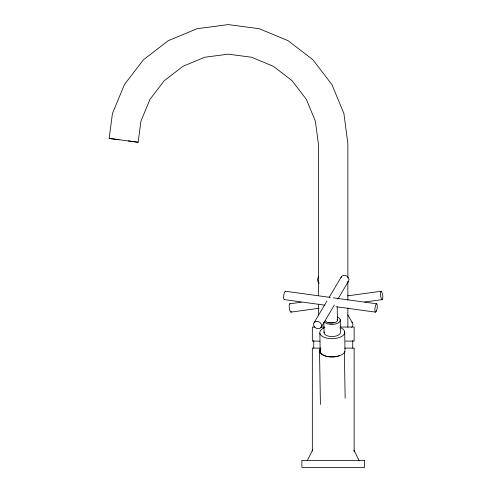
<?xml version="1.0" encoding="UTF-8"?>
<svg xmlns="http://www.w3.org/2000/svg" width="492" height="492" viewBox="0 0 492 492"><rect width="100%" height="100%" fill="white"/><g stroke="black" fill="none" stroke-linecap="round" stroke-linejoin="round"><path stroke-width="0.74" d="M118.959 139.728L109.162 138.424L112.434 113.566L124.402 84.612L143.443 59.753L168.258 40.682L197.163 28.69L228.171 24.6L259.186 28.69L288.084 40.682L312.9 59.753L331.946 84.612L343.914 113.566L347.869 143.67L347.869 277.955M109.162 138.424L138.16 142.25L140.921 121.216L149.943 99.39L164.297 80.657L183.006 66.279L204.789 57.238L228.165 54.157L251.541 57.238L273.324 66.279L292.027 80.657L306.381 99.39L315.403 121.216L318.607 145.589L318.607 295.674M307.389 460.383L312.826 449.485M314.056 322.758L326.952 301.055M329.296 297.106L341.411 276.719M321.091 327.364A4.207 3.481 30.8 0 0 317.518 321.417A4.207 3.481 30.8 0 0 314.117 326.399A4.207 3.481 30.8 0 0 321.091 327.364L334.376 305.003M337.893 299.081L348.441 281.326M289.837 303.785L301.239 302.217M347.623 295.852L381.079 291.258M290.932 312.131L319.068 308.269M364.689 302.002L382.179 299.603A4.213 1.076 82.2 0 0 382.284 293.287A4.213 1.076 82.2 0 0 380.421 293.398A4.213 1.076 82.2 0 0 382.179 299.603M314.898 327.063L312.334 327.063L312.334 341.097L319.96 341.097M320.864 327.063L324.628 327.063M340.458 327.063L354.148 327.063L354.148 341.097L345.538 341.097M320.852 348.115L312.334 348.115L312.334 451.219M344.707 348.115L354.148 348.115L354.148 451.982M128.363 140.946L138.16 142.25M285.397 291.258L330.261 297.414M333.299 297.832L376.644 303.785M284.296 299.603L324.597 305.138M336.005 306.7L375.544 312.131M347.733 314.868L352.42 322.758M318.035 281.326L319.21 283.294M353.933 450.168L359.031 460.383M344.677 331.657L344.984 349.892A12.485 6.236 -1 0 1 332.211 356.921A12.485 6.236 -1 0 1 320.261 349.843M344.357 351.423L345.15 398.206M340.255 319.775L340.458 331.928A8.241 4.114 -1 0 1 332.026 336.565A8.241 4.114 -1 0 1 324.142 331.897M337.223 307.039L337.438 319.954M323.902 322.34L324.087 332.973M319.868 333.244L320.175 351.472M319.523 351.472L320.421 404.393M352.739 340.458L352.739 348.115M347.869 281.793L347.869 300.206M347.869 307.881L347.869 327.063M318.607 304.093L318.607 315.581M313.736 340.458L313.736 348.115M339.222 355.648A12.485 6.236 -1 0 1 337.1 356.288M336.356 356.454A12.485 6.236 -1 0 1 322.838 355.07A12.485 6.236 -1 0 1 320.544 348.268M291.399 311.541A4.213 1.076 82.2 0 1 289.388 308.564A4.213 1.076 82.2 0 1 290.132 303.908M340.15 327.512A12.485 6.236 -1 0 1 341.411 336.583A12.485 6.236 -1 0 1 323.189 336.842A12.485 6.236 -1 0 1 324.333 327.74M318.662 281.99A4.207 3.481 -30.8 0 1 318.748 276.836M351.792 322.094A4.207 3.481 -30.8 0 1 351.706 327.248M337.266 317.039A8.241 4.114 -1 0 1 336.891 323.57A8.241 4.114 -1 0 1 324.369 321.86M337.118 319.271A5.412 2.7 -1 0 1 335.237 322.444A5.412 2.7 -1 0 1 328.65 322.438M284.597 299.48A4.213 1.076 -82.2 0 1 283.773 295.366A4.213 1.076 -82.2 0 1 285.661 291.412M333.976 322.451A5.412 2.7 -1 0 1 325.433 320.643M341.017 277.543A4.207 3.481 30.8 0 1 346.891 276.141A4.207 3.481 30.8 0 1 347.819 281.99M364.609 460.383L301.867 460.383L301.867 467.4L364.609 467.4L364.609 460.383M376.466 310.956A4.213 1.076 -82.2 0 0 376.903 303.945A4.213 1.076 -82.2 0 0 374.91 308.976A4.213 1.076 -82.2 0 0 376.466 310.956"/></g></svg>
